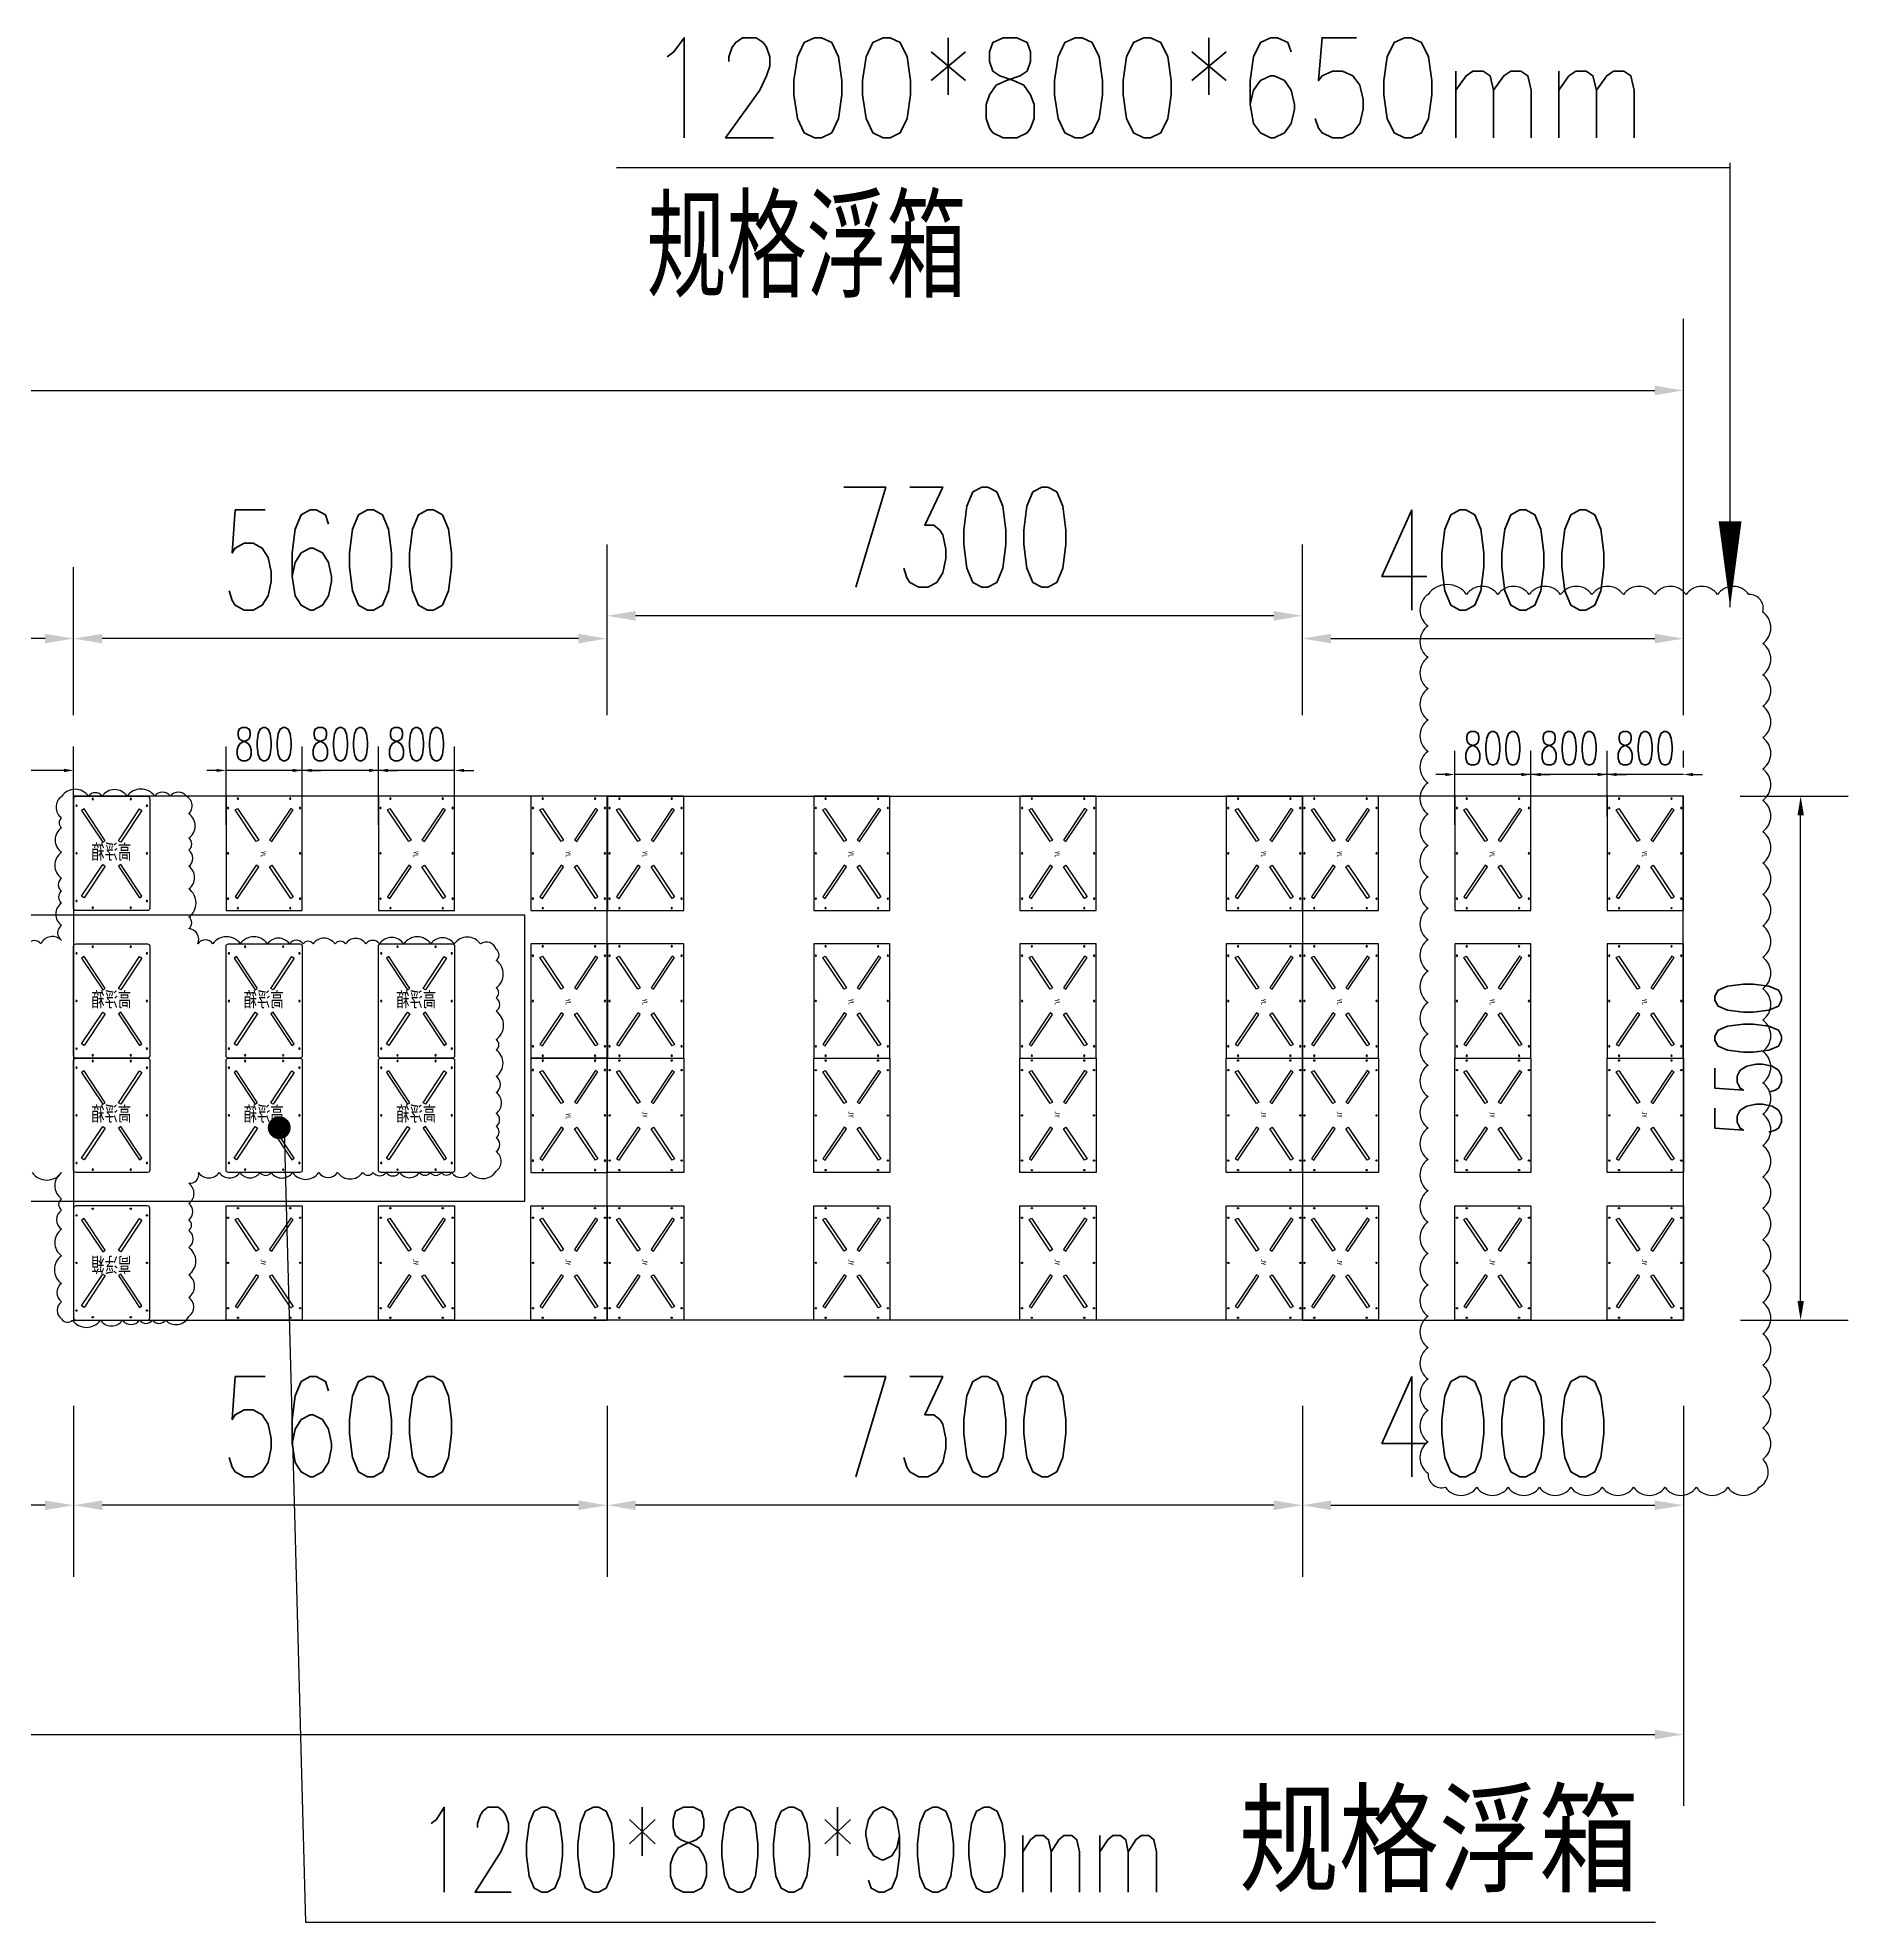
# Model space of a CAD drawing. Header units: millimetres. Extents: x -1471591 to 944464, y -468930 to 547002.
# Drawn here: x -902969 to -883961, y 50202 to 69986 of the extents above; entities that cross this region are included whole.
import ezdxf

# ---------------------------------------------------------------- set-up
doc = ezdxf.new("R2010")
doc.units = ezdxf.units.MM
doc.header["$LTSCALE"] = 10
doc.header["$PDMODE"] = 35
for name, color, linetype in [('DIM_LEAD', 3, 'Continuous'), ('PUB_TEXT', 7, 'Continuous'), ('W-FLOAT_BOWL浮筒', 253, 'Continuous'), ('W-STEEL_FRAME钢架', 3, 'Continuous')]:
    doc.layers.add(name, color=color, linetype=linetype)
doc.styles.add('_TCH_DIM', font='SIMPLEX.shx', dxfattribs={"bigfont": 'hztxt.shx'})
doc.styles.get("Standard").update_dxf_attribs({"font": 'simplex.shx', "width": 0.8, "bigfont": 'hztxt.shx'})
doc.styles.add('STANDARD_T3', font='simplex.shx', dxfattribs={"width": 0.7, "bigfont": 'hztxt.shx'})
doc.styles.add('黑体', font='simhei.ttf', dxfattribs={"width": 0.8})
doc.dimstyles.new('W&&100', dxfattribs={"dimtxt": 350, "dimasz": 100, "dimexe": 250, "dimexo": 300, "dimgap": 100, "dimtad": 1, "dimdec": 0, "dimzin": 0, "dimdsep": 46, "dimtxsty": 'STANDARD_T3', "dimcen": 0.09, "dimclrd": 1, "dimclre": 1, "dimclrt": 7, "dimazin": 2, "dimtfac": 1, "dimtdec": 0, "dimtix": 1, "dimtmove": 2, "dimatfit": 3, "dimfxl": 0, "dimtolj": 1, "dimtzin": 0, "dimarcsym": 0})
doc.dimstyles.new('W&&200', dxfattribs={"dimtxt": 700, "dimasz": 200, "dimexe": 500, "dimexo": 600, "dimgap": 200, "dimtad": 1, "dimdec": 0, "dimzin": 0, "dimdsep": 46, "dimtxsty": 'STANDARD_T3', "dimcen": 0.09, "dimclrd": 1, "dimclre": 1, "dimclrt": 7, "dimazin": 2, "dimtfac": 1, "dimtdec": 0, "dimtix": 1, "dimtmove": 2, "dimatfit": 3, "dimfxl": 0, "dimtolj": 1, "dimtzin": 0, "dimarcsym": 0})
doc.dimstyles.new('W&&300', dxfattribs={"dimtxt": 1050, "dimasz": 300, "dimexe": 750, "dimexo": 900, "dimgap": 300, "dimtad": 1, "dimdec": 0, "dimzin": 0, "dimdsep": 46, "dimtxsty": 'STANDARD_T3', "dimcen": 0.09, "dimclrd": 1, "dimclre": 1, "dimclrt": 7, "dimazin": 2, "dimtfac": 1, "dimtdec": 0, "dimtix": 1, "dimtmove": 2, "dimatfit": 3, "dimfxl": 0, "dimtolj": 1, "dimtzin": 0, "dimarcsym": 0})

# ---------------------------------------------------------------- blocks, each defined once
blk = doc.blocks.new('*D34')
at = {"color": 1, "lineweight": -2, "transparency": 16777216}
for p, q in [((-885096, 62023), (-883961, 62023)), ((-884461, 56723), (-884461, 61823)), ((-885092, 56523), (-883961, 56523))]:
    blk.add_line(p, q, dxfattribs=at)
at = {"color": 1, "transparency": 16777216}
for points in [[(-884494, 61823), (-884427, 61823), (-884461, 62023)], [(-884494, 56723), (-884427, 56723), (-884461, 56523)]]:
    blk.add_solid(points, dxfattribs=at)
at = {"layer": 'Defpoints', "color": 0, "transparency": 16777216}
for p in [(-885696, 62023), (-884461, 62023), (-885692, 56523)]:
    blk.add_point(p, dxfattribs=at)
at = {"color": 7, "transparency": 16777216, "insert": (-885011, 59273), "char_height": 700, "attachment_point": 5, "rotation": 90, "style": 'STANDARD_T3'}
blk.add_mtext('\\A1;5500', dxfattribs=at)
blk = doc.blocks.new('*D1755')
at = {"layer": 'Defpoints', "color": 0, "transparency": 16777216}
for p in [(-885692, 66283), (-980692, 62023), (-885692, 62023)]:
    blk.add_point(p, dxfattribs=at)
at = {"layer": 'W-STEEL_FRAME钢架', "color": 1, "lineweight": -2, "transparency": 16777216}
for p, q in [((-980692, 62923), (-980692, 67033)), ((-885692, 62923), (-885692, 67033)), ((-980392, 66283), (-885992, 66283))]:
    blk.add_line(p, q, dxfattribs=at)
at = {"layer": 'W-STEEL_FRAME钢架', "color": 1, "transparency": 16777216}
for points in [[(-980392, 66333), (-980392, 66233), (-980692, 66283)], [(-885992, 66333), (-885992, 66233), (-885692, 66283)]]:
    blk.add_solid(points, dxfattribs=at)
at = {"layer": 'W-STEEL_FRAME钢架', "color": 7, "transparency": 16777216, "insert": (-933192, 67108), "char_height": 1050, "attachment_point": 5, "style": 'STANDARD_T3'}
blk.add_mtext('\\A1;95000', dxfattribs=at)
blk = doc.blocks.new('*D54')
at = {"layer": 'Defpoints', "color": 0, "transparency": 16777216}
for p in [(-886492, 62251), (-885692, 62023), (-886492, 61510)]:
    blk.add_point(p, dxfattribs=at)
at = {"layer": 'W-STEEL_FRAME钢架', "color": 1, "lineweight": -2, "transparency": 16777216}
for p, q in [((-886492, 61810), (-886492, 62501)), ((-885692, 62323), (-885692, 62501)), ((-886592, 62251), (-886692, 62251)), ((-885692, 62251), (-886492, 62251)), ((-885592, 62251), (-885492, 62251))]:
    blk.add_line(p, q, dxfattribs=at)
at = {"layer": 'W-STEEL_FRAME钢架', "color": 1, "transparency": 16777216}
for points in [[(-886592, 62268), (-886592, 62234), (-886492, 62251)], [(-885592, 62268), (-885592, 62234), (-885692, 62251)]]:
    blk.add_solid(points, dxfattribs=at)
at = {"layer": 'W-STEEL_FRAME钢架', "color": 7, "transparency": 16777216, "insert": (-886092, 62526), "char_height": 350, "attachment_point": 5, "style": 'STANDARD_T3'}
blk.add_mtext('\\A1;800', dxfattribs=at)
blk = doc.blocks.new('*D55')
at = {"layer": 'Defpoints', "color": 0, "transparency": 16777216}
for p in [(-887292, 62251), (-887292, 61423), (-886492, 61510)]:
    blk.add_point(p, dxfattribs=at)
at = {"layer": 'W-STEEL_FRAME钢架', "color": 1, "lineweight": -2, "transparency": 16777216}
for p, q in [((-887292, 61723), (-887292, 62501)), ((-886492, 61810), (-886492, 62501)), ((-887392, 62251), (-887492, 62251)), ((-886492, 62251), (-887292, 62251)), ((-886392, 62251), (-886292, 62251))]:
    blk.add_line(p, q, dxfattribs=at)
at = {"layer": 'W-STEEL_FRAME钢架', "color": 1, "transparency": 16777216}
for points in [[(-887392, 62268), (-887392, 62234), (-887292, 62251)], [(-886392, 62268), (-886392, 62234), (-886492, 62251)]]:
    blk.add_solid(points, dxfattribs=at)
at = {"layer": 'W-STEEL_FRAME钢架', "color": 7, "transparency": 16777216, "insert": (-886892, 62526), "char_height": 350, "attachment_point": 5, "style": 'STANDARD_T3'}
blk.add_mtext('\\A1;800', dxfattribs=at)
blk = doc.blocks.new('*D56')
at = {"layer": 'Defpoints', "color": 0, "transparency": 16777216}
for p in [(-888092, 62251), (-888092, 61423), (-887292, 61423)]:
    blk.add_point(p, dxfattribs=at)
at = {"layer": 'W-STEEL_FRAME钢架', "color": 1, "lineweight": -2, "transparency": 16777216}
for p, q in [((-888092, 61723), (-888092, 62501)), ((-887292, 61723), (-887292, 62501)), ((-888192, 62251), (-888292, 62251)), ((-887292, 62251), (-888092, 62251)), ((-887192, 62251), (-887092, 62251))]:
    blk.add_line(p, q, dxfattribs=at)
at = {"layer": 'W-STEEL_FRAME钢架', "color": 1, "transparency": 16777216}
for points in [[(-888192, 62268), (-888192, 62234), (-888092, 62251)], [(-887192, 62268), (-887192, 62234), (-887292, 62251)]]:
    blk.add_solid(points, dxfattribs=at)
at = {"layer": 'W-STEEL_FRAME钢架', "color": 7, "transparency": 16777216, "insert": (-887692, 62526), "char_height": 350, "attachment_point": 5, "style": 'STANDARD_T3'}
blk.add_mtext('\\A1;800', dxfattribs=at)
blk = doc.blocks.new('*D71')
at = {"color": 1, "lineweight": -2, "transparency": 16777216}
for p, q in [((-889692, 55623), (-889692, 53830)), ((-885692, 55623), (-885692, 53830)), ((-889392, 54580), (-885992, 54580))]:
    blk.add_line(p, q, dxfattribs=at)
at = {"color": 1, "transparency": 16777216}
for points in [[(-889392, 54630), (-889392, 54530), (-889692, 54580)], [(-885992, 54630), (-885992, 54530), (-885692, 54580)]]:
    blk.add_solid(points, dxfattribs=at)
at = {"layer": 'Defpoints', "color": 0, "transparency": 16777216}
for p in [(-889692, 56523), (-885692, 56523), (-885692, 54580)]:
    blk.add_point(p, dxfattribs=at)
at = {"color": 7, "transparency": 16777216, "insert": (-887692, 55405), "char_height": 1050, "attachment_point": 5, "style": 'STANDARD_T3'}
blk.add_mtext('\\A1;4000', dxfattribs=at)
blk = doc.blocks.new('*D72')
at = {"color": 1, "lineweight": -2, "transparency": 16777216}
for p, q in [((-980692, 55623), (-980692, 51423)), ((-885692, 55623), (-885692, 51423)), ((-980392, 52173), (-885992, 52173))]:
    blk.add_line(p, q, dxfattribs=at)
at = {"color": 1, "transparency": 16777216}
for points in [[(-980392, 52223), (-980392, 52123), (-980692, 52173)], [(-885992, 52223), (-885992, 52123), (-885692, 52173)]]:
    blk.add_solid(points, dxfattribs=at)
at = {"layer": 'Defpoints', "color": 0, "transparency": 16777216}
for p in [(-980692, 56523), (-885692, 56523), (-885692, 52173)]:
    blk.add_point(p, dxfattribs=at)
at = {"color": 7, "transparency": 16777216, "insert": (-933192, 52998), "char_height": 1050, "attachment_point": 5, "style": 'STANDARD_T3'}
blk.add_mtext('\\A1;95000', dxfattribs=at)
blk = doc.blocks.new('$matou$00000186')
for points in [[(-600, 400), (600, 400), (600, -400), (-600, -400)], [(-456, 304), (-472, 279), (-140, 57), (-123, 82)], [(456, 304), (472, 279), (140, 57), (123, 82)], [(-456, -304), (-472, -279), (-140, -57), (-123, -82)], [(456, -304), (472, -279), (140, -57), (123, -82)]]:
    blk.add_lwpolyline(points, close=True)
at = {"color": 1}
for centre in [(-575, 275), (-475, 378), (0, 378), (475, 378), (575, 275), (-575, -275), (-475, -378), (0, -378), (475, -378), (575, -275)]:
    blk.add_circle(centre, 7, dxfattribs=at)
at = {"layer": 'PUB_TEXT', "style": '黑体', "width": 0.8}
blk.add_text('JY', height=52.6, dxfattribs=at).set_placement((-44, -35))
blk = doc.blocks.new('*U558')
at = {"layer": 'W-FLOAT_BOWL浮筒', "rotation": 90}
for p in [(0, 775), (0, -775)]:
    blk.add_blockref('$matou$00000186', p, dxfattribs=at)
blk = doc.blocks.new('*U559')
at = {"color": 0, "linetype": 'ByBlock', "lineweight": -2}
for p in [(0, 0), (1600, 0), (3200, 0)]:
    blk.add_blockref('*U558', p, dxfattribs=at)
blk = doc.blocks.new('*U560')
at = {"layer": 'W-FLOAT_BOWL浮筒', "rotation": 90}
for p in [(0, 775), (0, -775)]:
    blk.add_blockref('$matou$00000186', p, dxfattribs=at)
blk = doc.blocks.new('*U561')
at = {"color": 0, "linetype": 'ByBlock', "lineweight": -2}
for p in [(0, 0), (1600, 0), (3200, 0)]:
    blk.add_blockref('*U560', p, dxfattribs=at)
blk = doc.blocks.new('*D1142')
at = {"layer": 'Defpoints', "color": 0, "transparency": 16777216}
for p in [(-899392, 62294), (-899392, 61423), (-898592, 61423)]:
    blk.add_point(p, dxfattribs=at)
at = {"layer": 'W-STEEL_FRAME钢架', "color": 1, "lineweight": -2, "transparency": 16777216}
for p, q in [((-899392, 61723), (-899392, 62544)), ((-898592, 61723), (-898592, 62544)), ((-899492, 62294), (-899592, 62294)), ((-898592, 62294), (-899392, 62294)), ((-898492, 62294), (-898392, 62294))]:
    blk.add_line(p, q, dxfattribs=at)
at = {"layer": 'W-STEEL_FRAME钢架', "color": 1, "transparency": 16777216}
for points in [[(-899492, 62311), (-899492, 62277), (-899392, 62294)], [(-898492, 62311), (-898492, 62277), (-898592, 62294)]]:
    blk.add_solid(points, dxfattribs=at)
at = {"layer": 'W-STEEL_FRAME钢架', "color": 7, "transparency": 16777216, "insert": (-898992, 62569), "char_height": 350, "attachment_point": 5, "style": 'STANDARD_T3'}
blk.add_mtext('\\A1;800', dxfattribs=at)
blk = doc.blocks.new('*D1143')
at = {"layer": 'Defpoints', "color": 0, "transparency": 16777216}
for p in [(-900192, 62294), (-900192, 61423), (-899392, 61423)]:
    blk.add_point(p, dxfattribs=at)
at = {"layer": 'W-STEEL_FRAME钢架', "color": 1, "lineweight": -2, "transparency": 16777216}
for p, q in [((-900192, 61723), (-900192, 62544)), ((-899392, 61723), (-899392, 62544)), ((-900292, 62294), (-900392, 62294)), ((-899392, 62294), (-900192, 62294)), ((-899292, 62294), (-899192, 62294))]:
    blk.add_line(p, q, dxfattribs=at)
at = {"layer": 'W-STEEL_FRAME钢架', "color": 1, "transparency": 16777216}
for points in [[(-900292, 62311), (-900292, 62277), (-900192, 62294)], [(-899292, 62311), (-899292, 62277), (-899392, 62294)]]:
    blk.add_solid(points, dxfattribs=at)
at = {"layer": 'W-STEEL_FRAME钢架', "color": 7, "transparency": 16777216, "insert": (-899792, 62569), "char_height": 350, "attachment_point": 5, "style": 'STANDARD_T3'}
blk.add_mtext('\\A1;800', dxfattribs=at)
blk = doc.blocks.new('*D1144')
at = {"layer": 'Defpoints', "color": 0, "transparency": 16777216}
for p in [(-900992, 62294), (-900992, 61423), (-900192, 61423)]:
    blk.add_point(p, dxfattribs=at)
at = {"layer": 'W-STEEL_FRAME钢架', "color": 1, "lineweight": -2, "transparency": 16777216}
for p, q in [((-900992, 61723), (-900992, 62544)), ((-900192, 61723), (-900192, 62544)), ((-901092, 62294), (-901192, 62294)), ((-900192, 62294), (-900992, 62294)), ((-900092, 62294), (-899992, 62294))]:
    blk.add_line(p, q, dxfattribs=at)
at = {"layer": 'W-STEEL_FRAME钢架', "color": 1, "transparency": 16777216}
for points in [[(-901092, 62311), (-901092, 62277), (-900992, 62294)], [(-900092, 62311), (-900092, 62277), (-900192, 62294)]]:
    blk.add_solid(points, dxfattribs=at)
at = {"layer": 'W-STEEL_FRAME钢架', "color": 7, "transparency": 16777216, "insert": (-900592, 62569), "char_height": 350, "attachment_point": 5, "style": 'STANDARD_T3'}
blk.add_mtext('\\A1;800', dxfattribs=at)
blk = doc.blocks.new('*D1145')
at = {"layer": 'Defpoints', "color": 0, "transparency": 16777216}
for p in [(-907592, 62294), (-907592, 61423), (-902592, 61423)]:
    blk.add_point(p, dxfattribs=at)
at = {"layer": 'W-STEEL_FRAME钢架', "color": 1, "lineweight": -2, "transparency": 16777216}
for p, q in [((-907592, 61723), (-907592, 62544)), ((-902592, 61723), (-902592, 62544)), ((-902692, 62294), (-907492, 62294))]:
    blk.add_line(p, q, dxfattribs=at)
at = {"layer": 'W-STEEL_FRAME钢架', "color": 1, "transparency": 16777216}
for points in [[(-907492, 62311), (-907492, 62277), (-907592, 62294)], [(-902692, 62311), (-902692, 62277), (-902592, 62294)]]:
    blk.add_solid(points, dxfattribs=at)
at = {"layer": 'W-STEEL_FRAME钢架', "color": 7, "transparency": 16777216, "insert": (-905092, 62569), "char_height": 350, "attachment_point": 5, "style": 'STANDARD_T3'}
blk.add_mtext('\\A1;5000', dxfattribs=at)
blk = doc.blocks.new('*D1152')
at = {"color": 1, "lineweight": -2, "transparency": 16777216}
for p, q in [((-902592, 55623), (-902592, 53830)), ((-896992, 55623), (-896992, 53830)), ((-897292, 54580), (-902292, 54580))]:
    blk.add_line(p, q, dxfattribs=at)
at = {"color": 1, "transparency": 16777216}
for points in [[(-902292, 54630), (-902292, 54530), (-902592, 54580)], [(-897292, 54630), (-897292, 54530), (-896992, 54580)]]:
    blk.add_solid(points, dxfattribs=at)
at = {"layer": 'Defpoints', "color": 0, "transparency": 16777216}
for p in [(-902592, 56523), (-896992, 56523), (-902592, 54580)]:
    blk.add_point(p, dxfattribs=at)
at = {"color": 7, "transparency": 16777216, "insert": (-899792, 55405), "char_height": 1050, "attachment_point": 5, "style": 'STANDARD_T3'}
blk.add_mtext('\\A1;5600', dxfattribs=at)
blk = doc.blocks.new('*D1153')
at = {"color": 1, "lineweight": -2, "transparency": 16777216}
for p, q in [((-907592, 55623), (-907592, 53830)), ((-902592, 55623), (-902592, 53830)), ((-902892, 54580), (-907292, 54580))]:
    blk.add_line(p, q, dxfattribs=at)
at = {"color": 1, "transparency": 16777216}
for points in [[(-907292, 54630), (-907292, 54530), (-907592, 54580)], [(-902892, 54630), (-902892, 54530), (-902592, 54580)]]:
    blk.add_solid(points, dxfattribs=at)
at = {"layer": 'Defpoints', "color": 0, "transparency": 16777216}
for p in [(-907592, 56523), (-902592, 56523), (-907592, 54580)]:
    blk.add_point(p, dxfattribs=at)
at = {"color": 7, "transparency": 16777216, "insert": (-905092, 55405), "char_height": 1050, "attachment_point": 5, "style": 'STANDARD_T3'}
blk.add_mtext('\\A1;5000', dxfattribs=at)
blk = doc.blocks.new('*D1151')
at = {"color": 1, "lineweight": -2, "transparency": 16777216}
for p, q in [((-896992, 55623), (-896992, 53830)), ((-889692, 55623), (-889692, 53830)), ((-889992, 54580), (-896692, 54580))]:
    blk.add_line(p, q, dxfattribs=at)
at = {"color": 1, "transparency": 16777216}
for points in [[(-896692, 54630), (-896692, 54530), (-896992, 54580)], [(-889992, 54630), (-889992, 54530), (-889692, 54580)]]:
    blk.add_solid(points, dxfattribs=at)
at = {"layer": 'Defpoints', "color": 0, "transparency": 16777216}
for p in [(-896992, 56523), (-889692, 56523), (-896992, 54580)]:
    blk.add_point(p, dxfattribs=at)
at = {"color": 7, "transparency": 16777216, "insert": (-893342, 55405), "char_height": 1050, "attachment_point": 5, "style": 'STANDARD_T3'}
blk.add_mtext('\\A1;7300', dxfattribs=at)
blk = doc.blocks.new('*U1139')
at = {"layer": 'W-FLOAT_BOWL浮筒'}
for p, q in [((375, 600), (-375, 600)), ((-400, 575), (-400, -575)), ((400, -575), (400, 575)), ((-375, -600), (375, -600))]:
    blk.add_line(p, q, dxfattribs=at)
at = {"layer": 'W-FLOAT_BOWL浮筒', "color": 3}
for p, q in [((-377, 500), (-363, 500)), ((-370, 493), (-370, 507)), ((-193, 570), (-207, 570)), ((-200, 563), (-200, 577)), ((207, 570), (193, 570)), ((200, 563), (200, 577)), ((377, 500), (363, 500)), ((370, 493), (370, 507)), ((-377, 0), (-363, 0)), ((-370, -7), (-370, 7)), ((377, 0), (363, 0)), ((370, -7), (370, 7)), ((-377, -500), (-363, -500)), ((-370, -507), (-370, -493)), ((-193, -570), (-207, -570)), ((-200, -577), (-200, -563)), ((207, -570), (193, -570)), ((200, -577), (200, -563)), ((377, -500), (363, -500)), ((370, -507), (370, -493))]:
    blk.add_line(p, q, dxfattribs=at)
at = {"layer": 'W-FLOAT_BOWL浮筒', "ltscale": 100}
for points in [[(-316, 450), (-95, 117), (-70, 133), (-291, 467)], [(316, 450), (95, 117), (70, 133), (291, 467)], [(-316, -450), (-95, -117), (-70, -133), (-291, -467)], [(316, -450), (95, -117), (70, -133), (291, -467)]]:
    blk.add_lwpolyline(points, close=True, dxfattribs=at)
at = {"layer": 'W-FLOAT_BOWL浮筒'}
for centre in [(-370, 500), (-200, 570), (200, 570), (370, 500), (-370, 0), (370, 0), (-370, -500), (-200, -570), (200, -570), (370, -500)]:
    blk.add_circle(centre, 7, dxfattribs=at)
for centre, start, end in [((-375, 575), 90, 180), ((375, 575), 0, 90), ((-375, -575), 180, 270), ((375, -575), 270, 0)]:
    blk.add_arc(centre, 25, start, end, dxfattribs=at)
at = {"layer": 'PUB_TEXT', "width": 0.8}
blk.add_text('高浮箱', height=175, dxfattribs=at).set_placement((-205, -77))
blk = doc.blocks.new('*U1138')
at = {"color": 0, "linetype": 'ByBlock', "lineweight": -2}
for p in [(0, 0), (1600, 0), (3200, 0), (0, -1200), (1600, -1200), (3200, -1200)]:
    blk.add_blockref('*U1139', p, dxfattribs=at)
blk = doc.blocks.new('*U1123')
at = {"layer": 'W-FLOAT_BOWL浮筒', "rotation": 90}
for p in [(0, 600), (0, -600)]:
    blk.add_blockref('$matou$00000186', p, dxfattribs=at)
blk = doc.blocks.new('*U1122')
at = {"color": 0, "linetype": 'ByBlock', "lineweight": -2}
blk.add_blockref('*U1123', (0, 0), dxfattribs=at)
blk = doc.blocks.new('*U1125')
at = {"layer": 'W-FLOAT_BOWL浮筒', "rotation": 90}
blk.add_blockref('$matou$00000186', (0, 0), dxfattribs=at)
blk = doc.blocks.new('*U1124')
at = {"color": 0, "linetype": 'ByBlock', "lineweight": -2}
for p in [(0, 0), (1600, 0), (3200, 0)]:
    blk.add_blockref('*U1125', p, dxfattribs=at)
blk = doc.blocks.new('*U1127')
at = {"layer": 'W-FLOAT_BOWL浮筒', "rotation": 90}
blk.add_blockref('$matou$00000186', (0, 0), dxfattribs=at)
blk = doc.blocks.new('*U1126')
at = {"color": 0, "linetype": 'ByBlock', "lineweight": -2}
for p in [(0, 0), (1600, 0), (3200, 0)]:
    blk.add_blockref('*U1127', p, dxfattribs=at)
blk = doc.blocks.new('*U1135')
at = {"layer": 'W-FLOAT_BOWL浮筒', "rotation": 90}
blk.add_blockref('$matou$00000186', (0, 0), dxfattribs=at)
blk = doc.blocks.new('*U1134')
at = {"color": 0, "linetype": 'ByBlock', "lineweight": -2}
for p in [(0, 1550), (2165, 1550), (4330, 1550), (6495, 1550), (0, 0), (2165, 0), (4330, 0), (6495, 0)]:
    blk.add_blockref('*U1135', p, dxfattribs=at)
blk = doc.blocks.new('*U1137')
at = {"layer": 'W-FLOAT_BOWL浮筒', "rotation": 90}
blk.add_blockref('$matou$00000186', (0, 0), dxfattribs=at)
blk = doc.blocks.new('*U1136')
at = {"color": 0, "linetype": 'ByBlock', "lineweight": -2}
for p in [(0, 1550), (2165, 1550), (4330, 1550), (6495, 1550), (0, 0), (2165, 0), (4330, 0), (6495, 0)]:
    blk.add_blockref('*U1137', p, dxfattribs=at)
blk = doc.blocks.new('*U1115')
at = {"layer": 'W-FLOAT_BOWL浮筒'}
for p, q in [((375, 600), (-375, 600)), ((-400, 575), (-400, -575)), ((400, -575), (400, 575)), ((-375, -600), (375, -600))]:
    blk.add_line(p, q, dxfattribs=at)
at = {"layer": 'W-FLOAT_BOWL浮筒', "color": 3}
for p, q in [((-377, 500), (-363, 500)), ((-370, 493), (-370, 507)), ((-193, 570), (-207, 570)), ((-200, 563), (-200, 577)), ((207, 570), (193, 570)), ((200, 563), (200, 577)), ((377, 500), (363, 500)), ((370, 493), (370, 507)), ((-377, 0), (-363, 0)), ((-370, -7), (-370, 7)), ((377, 0), (363, 0)), ((370, -7), (370, 7)), ((-377, -500), (-363, -500)), ((-370, -507), (-370, -493)), ((-193, -570), (-207, -570)), ((-200, -577), (-200, -563)), ((207, -570), (193, -570)), ((200, -577), (200, -563)), ((377, -500), (363, -500)), ((370, -507), (370, -493))]:
    blk.add_line(p, q, dxfattribs=at)
at = {"layer": 'W-FLOAT_BOWL浮筒', "ltscale": 100}
for points in [[(-316, 450), (-95, 117), (-70, 133), (-291, 467)], [(316, 450), (95, 117), (70, 133), (291, 467)], [(-316, -450), (-95, -117), (-70, -133), (-291, -467)], [(316, -450), (95, -117), (70, -133), (291, -467)]]:
    blk.add_lwpolyline(points, close=True, dxfattribs=at)
at = {"layer": 'W-FLOAT_BOWL浮筒'}
for centre in [(-370, 500), (-200, 570), (200, 570), (370, 500), (-370, 0), (370, 0), (-370, -500), (-200, -570), (200, -570), (370, -500)]:
    blk.add_circle(centre, 7, dxfattribs=at)
for centre, start, end in [((-375, 575), 90, 180), ((375, 575), 0, 90), ((-375, -575), 180, 270), ((375, -575), 270, 0)]:
    blk.add_arc(centre, 25, start, end, dxfattribs=at)
at = {"layer": 'PUB_TEXT', "width": 0.8}
blk.add_text('高浮箱', height=175, dxfattribs=at).set_placement((-205, -77))
blk = doc.blocks.new('*U1114')
at = {"color": 0, "linetype": 'ByBlock', "lineweight": -2}
blk.add_blockref('*U1115', (0, 0), dxfattribs=at)
blk = doc.blocks.new('*U1117')
at = {"layer": 'W-FLOAT_BOWL浮筒'}
for p, q in [((375, 600), (-375, 600)), ((-400, 575), (-400, -575)), ((400, -575), (400, 575)), ((-375, -600), (375, -600))]:
    blk.add_line(p, q, dxfattribs=at)
at = {"layer": 'W-FLOAT_BOWL浮筒', "color": 3}
for p, q in [((-377, 500), (-363, 500)), ((-370, 493), (-370, 507)), ((-193, 570), (-207, 570)), ((-200, 563), (-200, 577)), ((207, 570), (193, 570)), ((200, 563), (200, 577)), ((377, 500), (363, 500)), ((370, 493), (370, 507)), ((-377, 0), (-363, 0)), ((-370, -7), (-370, 7)), ((377, 0), (363, 0)), ((370, -7), (370, 7)), ((-377, -500), (-363, -500)), ((-370, -507), (-370, -493)), ((-193, -570), (-207, -570)), ((-200, -577), (-200, -563)), ((207, -570), (193, -570)), ((200, -577), (200, -563)), ((377, -500), (363, -500)), ((370, -507), (370, -493))]:
    blk.add_line(p, q, dxfattribs=at)
at = {"layer": 'W-FLOAT_BOWL浮筒', "ltscale": 100}
for points in [[(-316, 450), (-95, 117), (-70, 133), (-291, 467)], [(316, 450), (95, 117), (70, 133), (291, 467)], [(-316, -450), (-95, -117), (-70, -133), (-291, -467)], [(316, -450), (95, -117), (70, -133), (291, -467)]]:
    blk.add_lwpolyline(points, close=True, dxfattribs=at)
at = {"layer": 'W-FLOAT_BOWL浮筒'}
for centre in [(-370, 500), (-200, 570), (200, 570), (370, 500), (-370, 0), (370, 0), (-370, -500), (-200, -570), (200, -570), (370, -500)]:
    blk.add_circle(centre, 7, dxfattribs=at)
for centre, start, end in [((-375, 575), 90, 180), ((375, 575), 0, 90), ((-375, -575), 180, 270), ((375, -575), 270, 0)]:
    blk.add_arc(centre, 25, start, end, dxfattribs=at)
at = {"layer": 'PUB_TEXT', "width": 0.8}
blk.add_text('高浮箱', height=175, dxfattribs=at).set_placement((-205, -77))
blk = doc.blocks.new('*U1116')
at = {"color": 0, "linetype": 'ByBlock', "lineweight": -2}
blk.add_blockref('*U1117', (0, 0), dxfattribs=at)
blk = doc.blocks.new('*D1897')
at = {"color": 1, "lineweight": -2, "transparency": 16777216}
for p, q in [((-889692, 62873), (-889692, 64428)), ((-885692, 62873), (-885692, 64428)), ((-889392, 63678), (-885992, 63678))]:
    blk.add_line(p, q, dxfattribs=at)
at = {"color": 1, "transparency": 16777216}
for points in [[(-889392, 63728), (-889392, 63628), (-889692, 63678)], [(-885992, 63728), (-885992, 63628), (-885692, 63678)]]:
    blk.add_solid(points, dxfattribs=at)
at = {"layer": 'Defpoints', "color": 0, "transparency": 16777216}
for p in [(-885692, 63678), (-889692, 61973), (-885692, 61973)]:
    blk.add_point(p, dxfattribs=at)
at = {"color": 7, "transparency": 16777216, "insert": (-887692, 64503), "char_height": 1050, "attachment_point": 5, "style": 'STANDARD_T3'}
blk.add_mtext('\\A1;4000', dxfattribs=at)
blk = doc.blocks.new('*D1899')
at = {"color": 1, "lineweight": -2, "transparency": 16777216}
for p, q in [((-902592, 62873), (-902592, 64428)), ((-896992, 62873), (-896992, 64428)), ((-897292, 63678), (-902292, 63678))]:
    blk.add_line(p, q, dxfattribs=at)
at = {"color": 1, "transparency": 16777216}
for points in [[(-902292, 63728), (-902292, 63628), (-902592, 63678)], [(-897292, 63728), (-897292, 63628), (-896992, 63678)]]:
    blk.add_solid(points, dxfattribs=at)
at = {"layer": 'Defpoints', "color": 0, "transparency": 16777216}
for p in [(-902592, 63678), (-902592, 61973), (-896992, 61973)]:
    blk.add_point(p, dxfattribs=at)
at = {"color": 7, "transparency": 16777216, "insert": (-899792, 64503), "char_height": 1050, "attachment_point": 5, "style": 'STANDARD_T3'}
blk.add_mtext('\\A1;5600', dxfattribs=at)
blk = doc.blocks.new('*D1900')
at = {"color": 1, "lineweight": -2, "transparency": 16777216}
for p, q in [((-907592, 62873), (-907592, 64428)), ((-902592, 62873), (-902592, 64428)), ((-902892, 63678), (-907292, 63678))]:
    blk.add_line(p, q, dxfattribs=at)
at = {"color": 1, "transparency": 16777216}
for points in [[(-907292, 63728), (-907292, 63628), (-907592, 63678)], [(-902892, 63728), (-902892, 63628), (-902592, 63678)]]:
    blk.add_solid(points, dxfattribs=at)
at = {"layer": 'Defpoints', "color": 0, "transparency": 16777216}
for p in [(-907592, 63678), (-907592, 61973), (-902592, 61973)]:
    blk.add_point(p, dxfattribs=at)
at = {"color": 7, "transparency": 16777216, "insert": (-905092, 64503), "char_height": 1050, "attachment_point": 5, "style": 'STANDARD_T3'}
blk.add_mtext('\\A1;5000', dxfattribs=at)
blk = doc.blocks.new('*D1896')
at = {"color": 1, "lineweight": -2, "transparency": 16777216}
for p, q in [((-896992, 62873), (-896992, 64667)), ((-889692, 62873), (-889692, 64667)), ((-889992, 63917), (-896692, 63917))]:
    blk.add_line(p, q, dxfattribs=at)
at = {"color": 1, "transparency": 16777216}
for points in [[(-896692, 63967), (-896692, 63867), (-896992, 63917)], [(-889992, 63967), (-889992, 63867), (-889692, 63917)]]:
    blk.add_solid(points, dxfattribs=at)
at = {"layer": 'Defpoints', "color": 0, "transparency": 16777216}
for p in [(-896992, 63917), (-896992, 61973), (-889692, 61973)]:
    blk.add_point(p, dxfattribs=at)
at = {"color": 7, "transparency": 16777216, "insert": (-893342, 64742), "char_height": 1050, "attachment_point": 5, "style": 'STANDARD_T3'}
blk.add_mtext('\\A1;7300', dxfattribs=at)

msp = doc.modelspace()

# ---------------------------------------------------------------- linework, layer by layer
msp.add_lwpolyline([(-888372.6, 64140.7, 0.5205671), (-888372.6, 63811.3, 0.5205671), (-888372.6, 63481.8, 0.5205671), (-888372.6, 63152.4, 0.5205671), (-888372.6, 62823, 0.5205671), (-888372.6, 62493.5, 0.5205671), (-888372.6, 62164.1, 0.5205671), (-888372.6, 61834.7, 0.5205671), (-888372.6, 61505.2, 0.5205671), (-888372.6, 61175.8, 0.5205671), (-888372.6, 60846.4, 0.5205671), (-888372.6, 60516.9, 0.5205671), (-888372.6, 60187.5, 0.5205671), (-888372.6, 59858.1, 0.5205671), (-888372.6, 59528.6, 0.5205671), (-888372.6, 59199.2, 0.5205671), (-888372.6, 58869.8, 0.5205671), (-888372.6, 58540.4, 0.5205671), (-888372.6, 58210.9, 0.5205671), (-888372.6, 57881.5, 0.5205671), (-888372.6, 57552.1, 0.5205671), (-888372.6, 57222.6, 0.5205671), (-888372.6, 56893.2, 0.5205671), (-888372.6, 56563.8, 0.5205671), (-888372.6, 56234.3, 0.5205671), (-888372.6, 55904.9, 0.5205671), (-888372.6, 55575.5, 0.5205671), (-888372.6, 55246, 0.5205671), (-888372.6, 54916.6, 0.5205671), (-888190.7, 54769.1, 0.5205671), (-887861.3, 54769.1, 0.5205671), (-887531.8, 54769.1, 0.5205671), (-887202.4, 54769.1, 0.5205671), (-886873, 54769.1, 0.5205671), (-886543.6, 54769.1, 0.5205671), (-886214.1, 54769.1, 0.5205671), (-885884.7, 54769.1, 0.5205671), (-885555.3, 54769.1, 0.5205671), (-885225.8, 54769.1, 0.5205671), (-884896.4, 54769.1, 0.5205671), (-884859.6, 55061.7, 0.5205671), (-884859.6, 55391.1, 0.5205671), (-884859.6, 55720.5, 0.5205671), (-884859.6, 56049.9, 0.5205671), (-884859.6, 56379.4, 0.5205671), (-884859.6, 56708.8, 0.5205671), (-884859.6, 57038.2, 0.5205671), (-884859.6, 57367.7, 0.5205671), (-884859.6, 57697.1, 0.5205671), (-884859.6, 58026.5, 0.5205671), (-884859.6, 58356, 0.5205671), (-884859.6, 58685.4, 0.5205671), (-884859.6, 59014.8, 0.5205671), (-884859.6, 59344.3, 0.5205671), (-884859.6, 59673.7, 0.5205671), (-884859.6, 60003.1, 0.5205671), (-884859.6, 60332.6, 0.5205671), (-884859.6, 60662, 0.5205671), (-884859.6, 60991.4, 0.5205671), (-884859.6, 61320.9, 0.5205671), (-884859.6, 61650.3, 0.5205671), (-884859.6, 61979.7, 0.5205671), (-884859.6, 62309.2, 0.5205671), (-884859.6, 62638.6, 0.5205671), (-884859.6, 62968, 0.5205671), (-884859.6, 63297.5, 0.5205671), (-884859.6, 63626.9, 0.5205671), (-884859.6, 63956.3, 0.5205671), (-885004.6, 64140.7, 0.5205671), (-885334, 64140.7, 0.5205671), (-885663.5, 64140.7, 0.5205671), (-885992.9, 64140.7, 0.5205671), (-886322.3, 64140.7, 0.5205671), (-886651.8, 64140.7, 0.5205671), (-886981.2, 64140.7, 0.5205671), (-887310.6, 64140.7, 0.5205671), (-887640.1, 64140.7, 0.5205671), (-887969.5, 64140.7, 0.5205671)], format="xyb", close=True)
msp.add_lwpolyline([(-903026.2, 58073.2, 0.5205671), (-902718.4, 58073.2, 0.5205671), (-902718.4, 57797.5, 0.5205671), (-902718.4, 57678.1, 0.5205671), (-902718.4, 57476.6, 0.5205671), (-902718.4, 57198.2, 0.5205671), (-902718.4, 56908, 0.5205671), (-902718.4, 56715.9, 0.5205671), (-902718.4, 56537.1, 0.5205671), (-902604.2, 56523.2, 0.5205671), (-902310.7, 56523.2, 0.5205671), (-902077.6, 56523.2, 0.5205671), (-901899.1, 56523.2, 0.5205671), (-901764.7, 56523.2, 0.5205671), (-901628.3, 56523.2, 0.5205671), (-901383.4, 56561.3, 0.5205671), (-901383.4, 56761.1, 0.5205671), (-901383.4, 56998.7, 0.5205671), (-901383.4, 57284.4, 0.5205671), (-901383.4, 57464, 0.5205671), (-901383.4, 57578.3, 0.5205671), (-901383.4, 57746.3, 0.5205671), (-901383.4, 57959.9, 0.5205671), (-901281.2, 58073.2, 0.5205671), (-901063.4, 58073.2, 0.5205671), (-900846.9, 58073.2, 0.5205671), (-900633.9, 58073.2, 0.5205671), (-900518.7, 58073.2, 0.5205671), (-900293.9, 58073.2, 0.5205671), (-900018, 58073.2, 0.5205671), (-899820.3, 58073.2, 0.5205671), (-899557.9, 58073.2, 0.5205671), (-899446.6, 58073.2, 0.5205671), (-899310.1, 58073.2, 0.5205671), (-899170, 58073.2, 0.5205671), (-898961.2, 58073.2, 0.5205671), (-898847.4, 58073.2, 0.5205671), (-898731.4, 58073.2, 0.5205671), (-898624.8, 58073.2, 0.5205671), (-898429.2, 58073.2, 0.5205671), (-898155.9, 58088, 0.5205671), (-898155.9, 58294.5, 0.5205671), (-898155.9, 58437.7, 0.5205671), (-898155.9, 58557.9, 0.5205671), (-898155.9, 58694.5, 0.5205671), (-898155.9, 58911.6, 0.5205671), (-898155.9, 59081.9, 0.5205671), (-898155.9, 59358.7, 0.5205671), (-898155.9, 59468.9, 0.5205671), (-898155.9, 59765.4, 0.5205671), (-898155.9, 59907.1, 0.5205671), (-898155.9, 60011.8, 0.5205671), (-898155.9, 60299.9, 0.5205671), (-898155.9, 60414.3, 0.5205671), (-898321.4, 60473.2, 0.5205671), (-898595.6, 60473.2, 0.5205671), (-898841.5, 60473.2, 0.5205671), (-899126, 60473.2, 0.5205671), (-899381.2, 60473.2, 0.5205671), (-899522.6, 60473.2, 0.5205671), (-899738.4, 60473.2, 0.5205671), (-899847.9, 60473.2, 0.5205671), (-900078.4, 60473.2, 0.5205671), (-900182.3, 60473.2, 0.5205671), (-900326.8, 60473.2, 0.5205671), (-900556.4, 60473.2, 0.5205671), (-900842.2, 60473.2, 0.5205671), (-901129.7, 60473.2, 0.5205671), (-901288.1, 60473.2, 0.5205671), (-901383.4, 60633.6, 0.5205671), (-901383.4, 60754.1, 0.5205671), (-901383.4, 61050.3, 0.5205671), (-901383.4, 61287.9, 0.5205671), (-901383.4, 61457, 0.5205671), (-901383.4, 61581.9, 0.5205671), (-901383.4, 61838.8, 0.5205671), (-901408.2, 62023.2, 0.5205671), (-901576, 62023.2, 0.5205671), (-901741.8, 62023.2, 0.5205671), (-902029.3, 62023.2, 0.5205671), (-902293.6, 62023.2, 0.5205671), (-902435.4, 62023.2, 0.5205671), (-902718.4, 62020.7, 0.5205671), (-902718.4, 61796.4, 0.5205671), (-902718.4, 61692.2, 0.5205671), (-902718.4, 61434.5, 0.5205671), (-902718.4, 61162, 0.5205671), (-902718.4, 61026.5, 0.5205671), (-902718.4, 60903.3, 0.5205671), (-902718.4, 60668.1, 0.5205671), (-902718.4, 60509.3, 0.5205671), (-902936.5, 60473.2, 0.5205671), (-903071.6, 60473.2, 0.5205671)], format="xyb")
at = {"layer": 'DIM_LEAD'}
for p, q in [((-885201.7, 64007.6), (-885201.7, 68673.4)), ((-885201.7, 68620.9), (-896892.3, 68620.9)), ((-900382.5, 58512.1), (-900158.2, 50201.9)), ((-900158.2, 50201.9), (-885984.3, 50201.9))]:
    msp.add_line(p, q, dxfattribs=at)
msp.add_lwpolyline([(-885201.7, 64007.6, 0, 240, 0), (-885201.7, 64907.6, 0, 0, 0)], format="xyseb", dxfattribs=at)
at = {"layer": 'DIM_LEAD', "const_width": 120}
msp.add_lwpolyline([(-900432.1, 58603.3, -1), (-900435.3, 58483.3, -1)], format="xyb", close=True, dxfattribs=at)
at = {"layer": 'W-STEEL_FRAME钢架'}
for points in [[(-896992.1, 62023.2), (-902592.1, 62023.2), (-902592, 56523.2), (-896992.1, 56523.2)], [(-889692.1, 56523.2), (-896992.1, 56523.2), (-896992.1, 62023.2), (-889692.1, 62023.2)], [(-889692.1, 56523.2), (-885692.1, 56523.2), (-885695.7, 62023.2), (-889692.1, 62023.2)], [(-897856, 60773.2), (-912328.2, 60773.2), (-912328.2, 57773.2), (-897856, 57773.2)]]:
    msp.add_lwpolyline(points, close=True, dxfattribs=at)

# ---------------------------------------------------------------- block references
at = {"xscale": -1}
for name, p in [('*U1114', (-902192.1, 61423.2)), ('*U1124', (-897392.1, 61423.2)), ('*U1134', (-890092.1, 59873.2)), ('*U559', (-886092, 60648.2)), ('*U1138', (-898992.1, 59873.2)), ('*U1122', (-897392.1, 59273.2))]:
    msp.add_blockref(name, p, dxfattribs=at)
at = {"rotation": 180}
for name, p in [('*U1136', (-890092.1, 58673.2)), ('*U561', (-886092, 57898.2)), ('*U1116', (-902192.1, 57123.2)), ('*U1126', (-897392, 57123.2))]:
    msp.add_blockref(name, p, dxfattribs=at)

# ---------------------------------------------------------------- texts
at = {"layer": 'PUB_TEXT', "color": 7, "width": 0.8}
for s, p in [('1200*800*650mm', (-896577.3, 68935.9)), ('规格浮箱', (-896577.3, 67255.9))]:
    msp.add_text(s, height=1050, dxfattribs=at).set_placement(p)
at = {"layer": 'PUB_TEXT', "color": 7, "style": '_TCH_DIM'}
msp.add_text('规格浮箱', height=1050, dxfattribs=at).set_placement((-890358.8, 50516.9))
at = {"layer": 'PUB_TEXT', "color": 7, "style": '_TCH_DIM', "width": 0.705882}
msp.add_text('1200*800*900mm', height=892.5, dxfattribs=at).set_placement((-898998.8, 50516.9))

# ---------------------------------------------------------------- dimensions: what is measured, and where the dimension line sits
for base, p1, p2, angle, dimstyle, picture, middle in [((-896992.1, 63916.7), (-889692.1, 61973.2), (-896992.1, 61973.2), 180, 'W&&300', '*D1896', (-893342.1, 64741.7)), ((-907592.1, 63678.1), (-902592, 61973.2), (-907592.1, 61973.2), 180, 'W&&300', '*D1900', (-905092.1, 64503.1)), ((-902592, 63678.1), (-896992.1, 61973.2), (-902592, 61973.2), 180, 'W&&300', '*D1899', (-899792.1, 64503.1)), ((-884460.6, 62023.2), (-885692.1, 56523.2), (-885695.7, 62023.2), 270, 'W&&200', '*D34', (-885010.6, 59273.2)), ((-907592.1, 54579.7), (-902592, 56523.2), (-907592.1, 56523.2), 180, 'W&&300', '*D1153', (-905092.1, 55404.7)), ((-902592, 54579.7), (-896992.1, 56523.2), (-902592, 56523.2), 180, 'W&&300', '*D1152', (-899792.1, 55404.7)), ((-896992.1, 54579.7), (-889692.1, 56523.2), (-896992.1, 56523.2), 180, 'W&&300', '*D1151', (-893342.1, 55404.7))]:
    dim = msp.add_linear_dim(base=base, p1=p1, p2=p2, angle=angle, dimstyle=dimstyle)
    dim.commit()
    dim.dimension.update_dxf_attribs({"geometry": picture, "text_midpoint": middle})
for base, p1, p2, picture, middle in [((-885692.1, 63678.1), (-889692.1, 61973.2), (-885692.1, 61973.2), '*D1897', (-887692.1, 64503.1)), ((-885692.1, 52173.4), (-980692.1, 56523.2), (-885692.1, 56523.2), '*D72', (-933192.1, 52998.4)), ((-885692.1, 54579.7), (-889692.1, 56523.2), (-885692.1, 56523.2), '*D71', (-887692.1, 55404.7))]:
    dim = msp.add_linear_dim(base=base, p1=p1, p2=p2, dimstyle='W&&300')
    dim.commit()
    dim.dimension.update_dxf_attribs({"geometry": picture, "text_midpoint": middle})
at = {"layer": 'W-STEEL_FRAME钢架'}
for base, p1, p2, dimstyle, picture, middle in [((-885692.1, 66283.5), (-980692.1, 62023.2), (-885692.1, 62023.2), 'W&&300', '*D1755', (-933192.1, 67108.5)), ((-888092, 62250.9), (-887292, 61423.2), (-888092, 61423.2), 'W&&100', '*D56', (-887692, 62525.9)), ((-887292, 62250.9), (-886492, 61509.8), (-887292, 61423.2), 'W&&100', '*D55', (-886892, 62525.9)), ((-886492, 62250.9), (-885692.1, 62023.2), (-886492, 61509.8), 'W&&100', '*D54', (-886092.1, 62525.9))]:
    dim = msp.add_linear_dim(base=base, p1=p1, p2=p2, dimstyle=dimstyle, dxfattribs=at)
    dim.commit()
    dim.dimension.update_dxf_attribs({"geometry": picture, "text_midpoint": middle})
for base, p1, p2, picture, middle in [((-907592.1, 62294), (-902592.1, 61423.2), (-907592.1, 61423.2), '*D1145', (-905092.1, 62569)), ((-900992.1, 62294), (-900192.1, 61423.2), (-900992.1, 61423.2), '*D1144', (-900592.1, 62569)), ((-900192.1, 62294), (-899392.1, 61423.2), (-900192.1, 61423.2), '*D1143', (-899792.1, 62569)), ((-899392.1, 62294), (-898592.1, 61423.2), (-899392.1, 61423.2), '*D1142', (-898992.1, 62569))]:
    dim = msp.add_linear_dim(base=base, p1=p1, p2=p2, angle=180, dimstyle='W&&100', dxfattribs=at)
    dim.commit()
    dim.dimension.update_dxf_attribs({"geometry": picture, "text_midpoint": middle})

doc.saveas('drawing.dxf')
